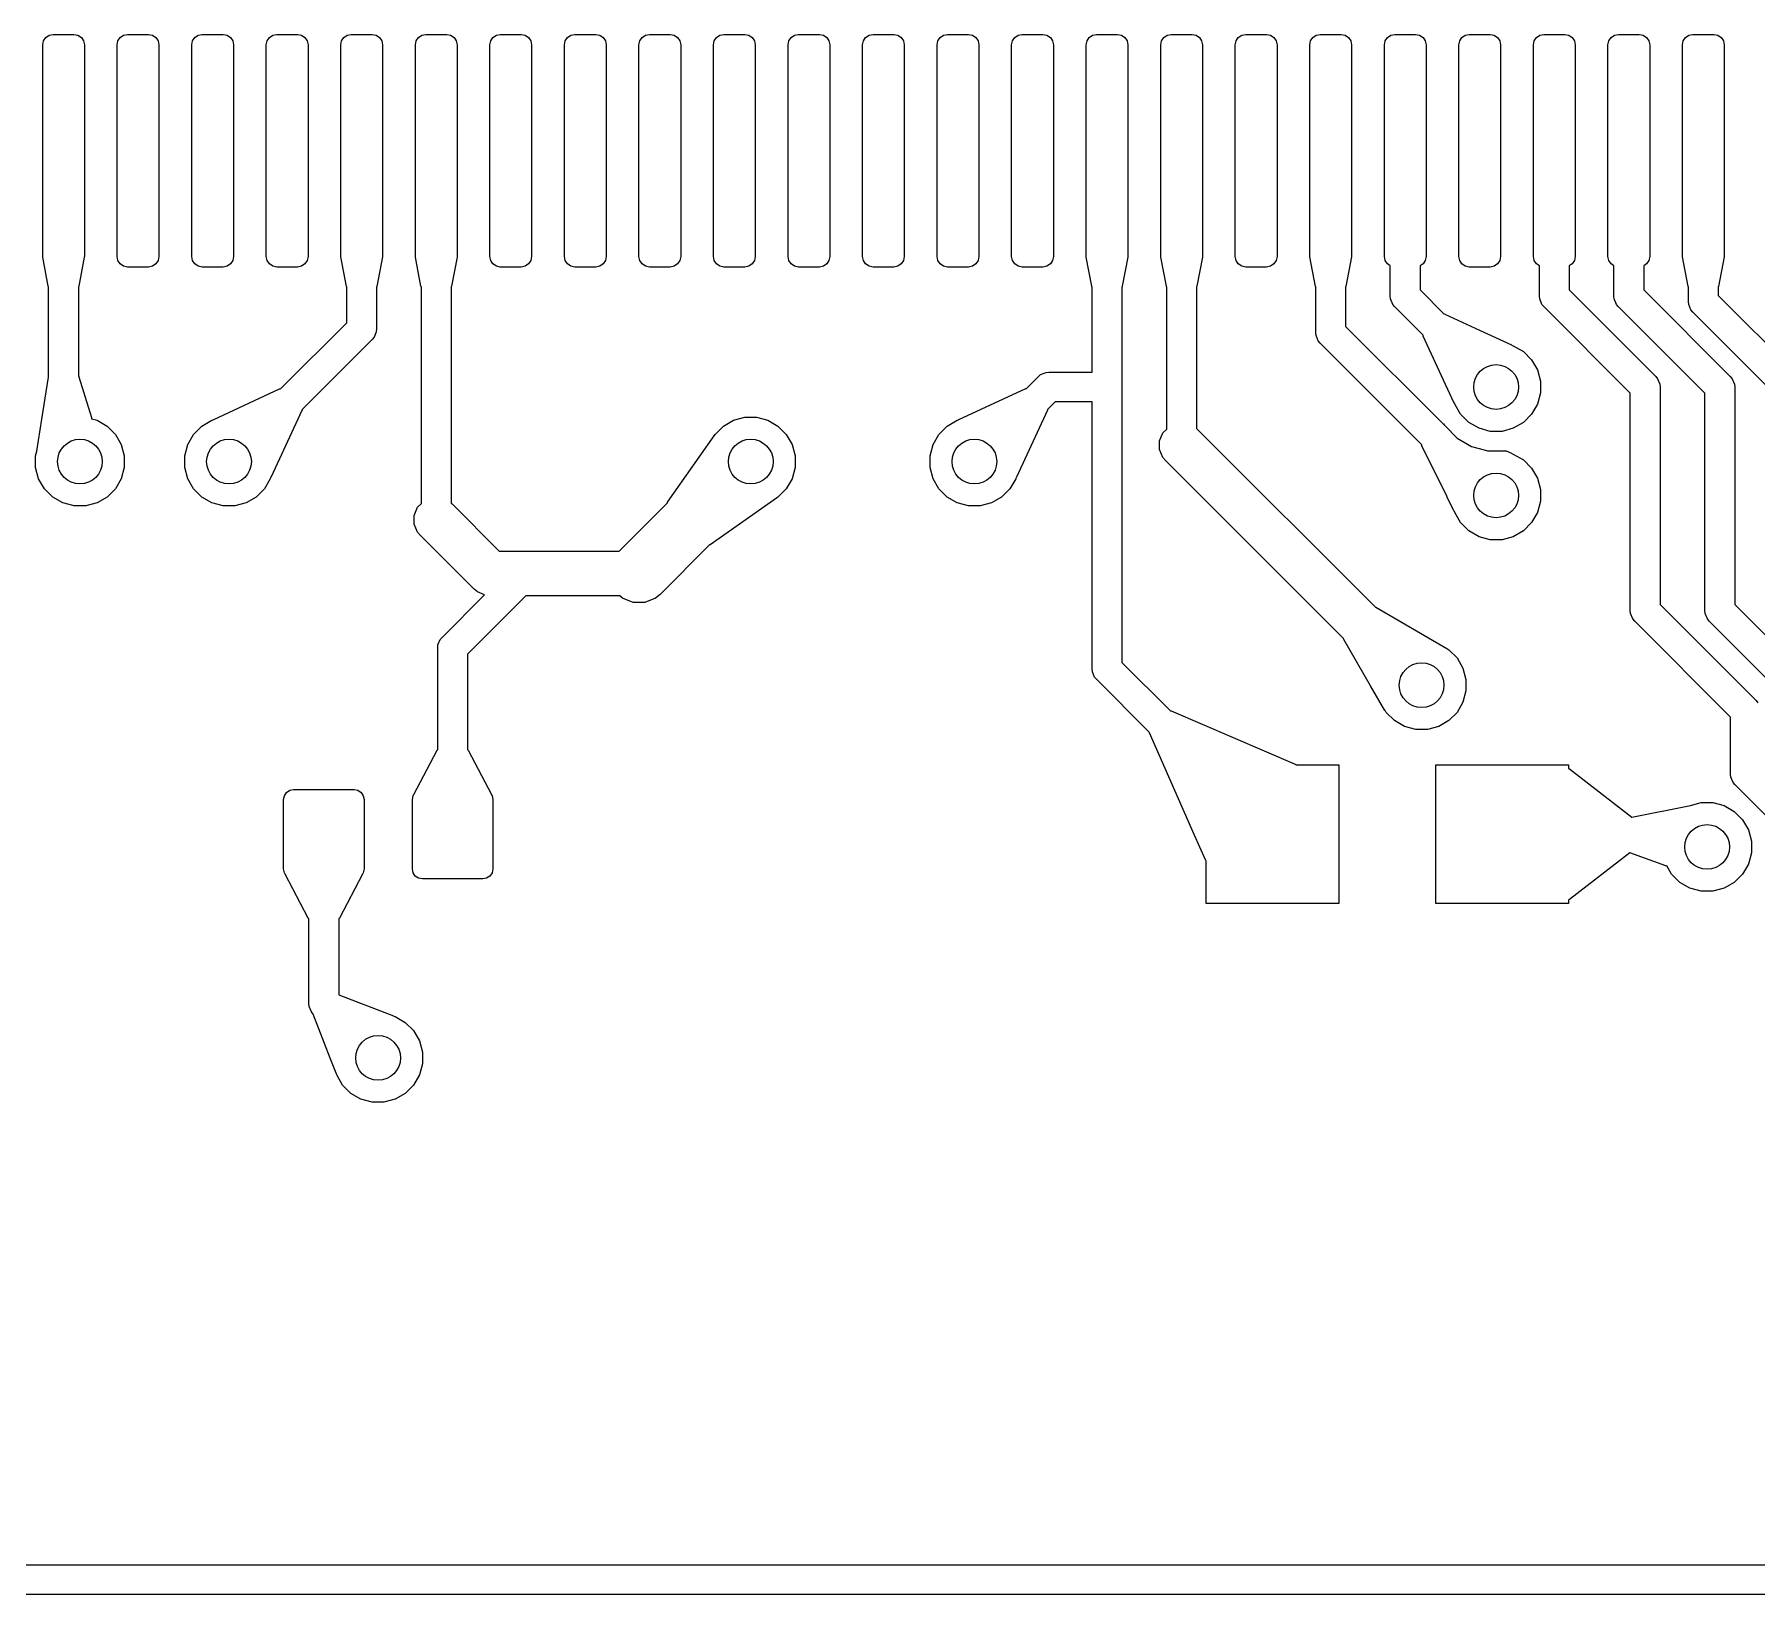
# Model space of a CAD drawing. Header units: inches. Extents: x 2.77 to 6.15, y -3.57 to -1.68.
# Drawn here: x 3.9644 to 4.4192, y -3.5669 to -3.1549 of the extents above; entities that cross this region are included whole.
import ezdxf

# ---------------------------------------------------------------- set-up
doc = ezdxf.new("R2010")
doc.units = ezdxf.units.IN
doc.header["$MEASUREMENT"] = 0
doc.layers.add('F.Cu', color=13, linetype='CONTINUOUS', true_color=0xc83434)

msp = doc.modelspace()

# ---------------------------------------------------------------- linework, layer by layer
at = {"layer": 'F.Cu', "linetype": 'CONTINUOUS'}
for p, q in [((3.96675, -3.15662), (3.96734, -3.15573)), ((3.96734, -3.15573), (3.96824, -3.15513)), ((3.96824, -3.15513), (3.96929, -3.15492)), ((3.96929, -3.15492), (3.9748, -3.15492)), ((3.9748, -3.15492), (3.97586, -3.15513)), ((3.97586, -3.15513), (3.97675, -3.15573)), ((3.97675, -3.15573), (3.97735, -3.15662)), ((3.98643, -3.15662), (3.98703, -3.15573)), ((3.98703, -3.15573), (3.98792, -3.15513)), ((3.98792, -3.15513), (3.98898, -3.15492)), ((3.98898, -3.15492), (3.99449, -3.15492)), ((3.99449, -3.15492), (3.99554, -3.15513)), ((3.99554, -3.15513), (3.99644, -3.15573)), ((3.99644, -3.15573), (3.99703, -3.15662)), ((4.00612, -3.15662), (4.00671, -3.15573)), ((4.00671, -3.15573), (4.00761, -3.15513)), ((4.00761, -3.15513), (4.00866, -3.15492)), ((4.00866, -3.15492), (4.01417, -3.15492)), ((4.01417, -3.15492), (4.01523, -3.15513)), ((4.01523, -3.15513), (4.01612, -3.15573)), ((4.01612, -3.15573), (4.01672, -3.15662)), ((4.0258, -3.15662), (4.0264, -3.15573)), ((4.0264, -3.15573), (4.02729, -3.15513)), ((4.02729, -3.15513), (4.02835, -3.15492)), ((4.02835, -3.15492), (4.03386, -3.15492)), ((4.03386, -3.15492), (4.03491, -3.15513)), ((4.03491, -3.15513), (4.03581, -3.15573)), ((4.03581, -3.15573), (4.0364, -3.15662)), ((4.04549, -3.15662), (4.04608, -3.15573)), ((4.04608, -3.15573), (4.04698, -3.15513)), ((4.04698, -3.15513), (4.04803, -3.15492)), ((4.04803, -3.15492), (4.05354, -3.15492)), ((4.05354, -3.15492), (4.0546, -3.15513)), ((4.0546, -3.15513), (4.05549, -3.15573)), ((4.05549, -3.15573), (4.05609, -3.15662)), ((4.06517, -3.15662), (4.06577, -3.15573)), ((4.06577, -3.15573), (4.06666, -3.15513)), ((4.06666, -3.15513), (4.06772, -3.15492)), ((4.06772, -3.15492), (4.07323, -3.15492)), ((4.07323, -3.15492), (4.07428, -3.15513)), ((4.07428, -3.15513), (4.07518, -3.15573)), ((4.07518, -3.15573), (4.07577, -3.15662)), ((4.08486, -3.15662), (4.08545, -3.15573)), ((4.08545, -3.15573), (4.08635, -3.15513)), ((4.08635, -3.15513), (4.0874, -3.15492)), ((4.0874, -3.15492), (4.09291, -3.15492)), ((4.09291, -3.15492), (4.09397, -3.15513)), ((4.09397, -3.15513), (4.09486, -3.15573)), ((4.09486, -3.15573), (4.09546, -3.15662)), ((4.10454, -3.15662), (4.10514, -3.15573)), ((4.10514, -3.15573), (4.10603, -3.15513)), ((4.10603, -3.15513), (4.10709, -3.15492)), ((4.10709, -3.15492), (4.1126, -3.15492)), ((4.1126, -3.15492), (4.11365, -3.15513)), ((4.11365, -3.15513), (4.11455, -3.15573)), ((4.11455, -3.15573), (4.11514, -3.15662)), ((4.12423, -3.15662), (4.12482, -3.15573)), ((4.12482, -3.15573), (4.12572, -3.15513)), ((4.12572, -3.15513), (4.12677, -3.15492)), ((4.12677, -3.15492), (4.13228, -3.15492)), ((4.13228, -3.15492), (4.13334, -3.15513)), ((4.13334, -3.15513), (4.13423, -3.15573)), ((4.13423, -3.15573), (4.13483, -3.15662)), ((4.14391, -3.15662), (4.14451, -3.15573)), ((4.14451, -3.15573), (4.1454, -3.15513)), ((4.1454, -3.15513), (4.14646, -3.15492)), ((4.14646, -3.15492), (4.15197, -3.15492)), ((4.15197, -3.15492), (4.15302, -3.15513)), ((4.15302, -3.15513), (4.15392, -3.15573)), ((4.15392, -3.15573), (4.15451, -3.15662)), ((4.1636, -3.15662), (4.16419, -3.15573)), ((4.16419, -3.15573), (4.16509, -3.15513)), ((4.16509, -3.15513), (4.16614, -3.15492)), ((4.16614, -3.15492), (4.17165, -3.15492)), ((4.17165, -3.15492), (4.17271, -3.15513)), ((4.17271, -3.15513), (4.1736, -3.15573)), ((4.1736, -3.15573), (4.1742, -3.15662)), ((4.18328, -3.15662), (4.18388, -3.15573)), ((4.18388, -3.15573), (4.18477, -3.15513)), ((4.18477, -3.15513), (4.18583, -3.15492)), ((4.18583, -3.15492), (4.19134, -3.15492)), ((4.19134, -3.15492), (4.19239, -3.15513)), ((4.19239, -3.15513), (4.19329, -3.15573)), ((4.19329, -3.15573), (4.19388, -3.15662)), ((4.20297, -3.15662), (4.20356, -3.15573)), ((4.20356, -3.15573), (4.20446, -3.15513)), ((4.20446, -3.15513), (4.20551, -3.15492)), ((4.20551, -3.15492), (4.21102, -3.15492)), ((4.21102, -3.15492), (4.21208, -3.15513)), ((4.21208, -3.15513), (4.21297, -3.15573)), ((4.21297, -3.15573), (4.21357, -3.15662)), ((4.22265, -3.15662), (4.22325, -3.15573)), ((4.22325, -3.15573), (4.22414, -3.15513)), ((4.22414, -3.15513), (4.2252, -3.15492)), ((4.2252, -3.15492), (4.23071, -3.15492)), ((4.23071, -3.15492), (4.23176, -3.15513)), ((4.23176, -3.15513), (4.23266, -3.15573)), ((4.23266, -3.15573), (4.23325, -3.15662)), ((4.24234, -3.15662), (4.24293, -3.15573)), ((4.24293, -3.15573), (4.24383, -3.15513)), ((4.24383, -3.15513), (4.24488, -3.15492)), ((4.24488, -3.15492), (4.25039, -3.15492)), ((4.25039, -3.15492), (4.25145, -3.15513)), ((4.25145, -3.15513), (4.25234, -3.15573)), ((4.25234, -3.15573), (4.25294, -3.15662)), ((4.26202, -3.15662), (4.26262, -3.15573)), ((4.26262, -3.15573), (4.26351, -3.15513)), ((4.26351, -3.15513), (4.26457, -3.15492)), ((4.26457, -3.15492), (4.27008, -3.15492)), ((4.27008, -3.15492), (4.27113, -3.15513)), ((4.27113, -3.15513), (4.27203, -3.15573)), ((4.27203, -3.15573), (4.27262, -3.15662)), ((4.28171, -3.15662), (4.2823, -3.15573)), ((4.2823, -3.15573), (4.2832, -3.15513)), ((4.2832, -3.15513), (4.28425, -3.15492)), ((4.28425, -3.15492), (4.28976, -3.15492)), ((4.28976, -3.15492), (4.29082, -3.15513)), ((4.29082, -3.15513), (4.29171, -3.15573)), ((4.29171, -3.15573), (4.29231, -3.15662)), ((4.30139, -3.15662), (4.30199, -3.15573)), ((4.30199, -3.15573), (4.30288, -3.15513)), ((4.30288, -3.15513), (4.30394, -3.15492)), ((4.30394, -3.15492), (4.30945, -3.15492)), ((4.30945, -3.15492), (4.3105, -3.15513)), ((4.3105, -3.15513), (4.3114, -3.15573)), ((4.3114, -3.15573), (4.31199, -3.15662)), ((4.32108, -3.15662), (4.32167, -3.15573)), ((4.32167, -3.15573), (4.32257, -3.15513)), ((4.32257, -3.15513), (4.32362, -3.15492)), ((4.32362, -3.15492), (4.32913, -3.15492)), ((4.32913, -3.15492), (4.33019, -3.15513)), ((4.33019, -3.15513), (4.33108, -3.15573)), ((4.33108, -3.15573), (4.33168, -3.15662)), ((4.34076, -3.15662), (4.34136, -3.15573)), ((4.34136, -3.15573), (4.34225, -3.15513)), ((4.34225, -3.15513), (4.34331, -3.15492)), ((4.34331, -3.15492), (4.34882, -3.15492)), ((4.34882, -3.15492), (4.34987, -3.15513)), ((4.34987, -3.15513), (4.35077, -3.15573)), ((4.35077, -3.15573), (4.35137, -3.15662)), ((4.36045, -3.15662), (4.36104, -3.15573)), ((4.36104, -3.15573), (4.36194, -3.15513)), ((4.36194, -3.15513), (4.36299, -3.15492)), ((4.36299, -3.15492), (4.3685, -3.15492)), ((4.3685, -3.15492), (4.36956, -3.15513)), ((4.36956, -3.15513), (4.37045, -3.15573)), ((4.37045, -3.15573), (4.37105, -3.15662)), ((4.38013, -3.15662), (4.38073, -3.15573)), ((4.38073, -3.15573), (4.38162, -3.15513)), ((4.38162, -3.15513), (4.38268, -3.15492)), ((4.38268, -3.15492), (4.38819, -3.15492)), ((4.38819, -3.15492), (4.38924, -3.15513)), ((4.38924, -3.15513), (4.39014, -3.15573)), ((4.39014, -3.15573), (4.39074, -3.15662)), ((4.39982, -3.15662), (4.40041, -3.15573)), ((4.40041, -3.15573), (4.40131, -3.15513)), ((4.40131, -3.15513), (4.40236, -3.15492)), ((4.40236, -3.15492), (4.40787, -3.15492)), ((4.40787, -3.15492), (4.40893, -3.15513)), ((4.40893, -3.15513), (4.40982, -3.15573)), ((4.40982, -3.15573), (4.41042, -3.15662)), ((3.96654, -3.15768), (3.96675, -3.15662)), ((3.96654, -3.21358), (3.96654, -3.15768)), ((3.97735, -3.15662), (3.97756, -3.15768)), ((3.97756, -3.15768), (3.97756, -3.21358)), ((3.98622, -3.15768), (3.98643, -3.15662)), ((3.98622, -3.21358), (3.98622, -3.15768)), ((3.99703, -3.15662), (3.99724, -3.15768)), ((3.99724, -3.15768), (3.99724, -3.21358)), ((4.00591, -3.15768), (4.00612, -3.15662)), ((4.00591, -3.21358), (4.00591, -3.15768)), ((4.01672, -3.15662), (4.01693, -3.15768)), ((4.01693, -3.15768), (4.01693, -3.21358)), ((4.02559, -3.15768), (4.0258, -3.15662)), ((4.02559, -3.21358), (4.02559, -3.15768)), ((4.0364, -3.15662), (4.03661, -3.15768)), ((4.03661, -3.15768), (4.03661, -3.21358)), ((4.04528, -3.15768), (4.04549, -3.15662)), ((4.04528, -3.21358), (4.04528, -3.15768)), ((4.05609, -3.15662), (4.0563, -3.15768)), ((4.0563, -3.15768), (4.0563, -3.21358)), ((4.06496, -3.15768), (4.06517, -3.15662)), ((4.06496, -3.21358), (4.06496, -3.15768)), ((4.07577, -3.15662), (4.07598, -3.15768)), ((4.07598, -3.15768), (4.07598, -3.21358)), ((4.08465, -3.15768), (4.08486, -3.15662)), ((4.08465, -3.21358), (4.08465, -3.15768)), ((4.09546, -3.15662), (4.09567, -3.15768)), ((4.09567, -3.15768), (4.09567, -3.21358)), ((4.10433, -3.15768), (4.10454, -3.15662)), ((4.10433, -3.21358), (4.10433, -3.15768)), ((4.11514, -3.15662), (4.11535, -3.15768)), ((4.11535, -3.15768), (4.11535, -3.21358)), ((4.12402, -3.15768), (4.12423, -3.15662)), ((4.12402, -3.21358), (4.12402, -3.15768)), ((4.13483, -3.15662), (4.13504, -3.15768)), ((4.13504, -3.15768), (4.13504, -3.21358)), ((4.1437, -3.15768), (4.14391, -3.15662)), ((4.1437, -3.21358), (4.1437, -3.15768)), ((4.15451, -3.15662), (4.15472, -3.15768)), ((4.15472, -3.15768), (4.15472, -3.21358)), ((4.16339, -3.15768), (4.1636, -3.15662)), ((4.16339, -3.21358), (4.16339, -3.15768)), ((4.1742, -3.15662), (4.17441, -3.15768)), ((4.17441, -3.15768), (4.17441, -3.21358)), ((4.18307, -3.15768), (4.18328, -3.15662)), ((4.18307, -3.21358), (4.18307, -3.15768)), ((4.19388, -3.15662), (4.19409, -3.15768)), ((4.19409, -3.15768), (4.19409, -3.21358)), ((4.20276, -3.15768), (4.20297, -3.15662)), ((4.20276, -3.21358), (4.20276, -3.15768)), ((4.21357, -3.15662), (4.21378, -3.15768)), ((4.21378, -3.15768), (4.21378, -3.21358)), ((4.22244, -3.15768), (4.22265, -3.15662)), ((4.22244, -3.21358), (4.22244, -3.15768)), ((4.23325, -3.15662), (4.23346, -3.15768)), ((4.23346, -3.15768), (4.23346, -3.21358)), ((4.24213, -3.15768), (4.24234, -3.15662)), ((4.24213, -3.21358), (4.24213, -3.15768)), ((4.25294, -3.15662), (4.25315, -3.15768)), ((4.25315, -3.15768), (4.25315, -3.21358)), ((4.26181, -3.15768), (4.26202, -3.15662)), ((4.26181, -3.21358), (4.26181, -3.15768)), ((4.27262, -3.15662), (4.27283, -3.15768)), ((4.27283, -3.15768), (4.27283, -3.21358)), ((4.2815, -3.15768), (4.28171, -3.15662)), ((4.2815, -3.21358), (4.2815, -3.15768)), ((4.29231, -3.15662), (4.29252, -3.15768)), ((4.29252, -3.15768), (4.29252, -3.21358)), ((4.30118, -3.15768), (4.30139, -3.15662)), ((4.30118, -3.21358), (4.30118, -3.15768)), ((4.31199, -3.15662), (4.3122, -3.15768)), ((4.3122, -3.15768), (4.3122, -3.21358)), ((4.32087, -3.15768), (4.32108, -3.15662)), ((4.32087, -3.21358), (4.32087, -3.15768)), ((4.33168, -3.15662), (4.33189, -3.15768)), ((4.33189, -3.15768), (4.33189, -3.21358)), ((4.34055, -3.15768), (4.34076, -3.15662)), ((4.34055, -3.21358), (4.34055, -3.15768)), ((4.35137, -3.15662), (4.35157, -3.15768)), ((4.35157, -3.15768), (4.35157, -3.21358)), ((4.36024, -3.15768), (4.36045, -3.15662)), ((4.36024, -3.21358), (4.36024, -3.15768)), ((4.37105, -3.15662), (4.37126, -3.15768)), ((4.37126, -3.15768), (4.37126, -3.21358)), ((4.37992, -3.15768), (4.38013, -3.15662)), ((4.37992, -3.21358), (4.37992, -3.15768)), ((4.39074, -3.15662), (4.39094, -3.15768)), ((4.39094, -3.15768), (4.39094, -3.21358)), ((4.39961, -3.15768), (4.39982, -3.15662)), ((4.39961, -3.21358), (4.39961, -3.15768)), ((4.41042, -3.15662), (4.41063, -3.15768)), ((4.41063, -3.15768), (4.41063, -3.21358)), ((3.96656, -3.2137), (3.96654, -3.21358)), ((3.96656, -3.21371), (3.96656, -3.2137)), ((3.96803, -3.22141), (3.96656, -3.21371)), ((3.97753, -3.21371), (3.97607, -3.22139)), ((3.97756, -3.21358), (3.97753, -3.2137)), ((3.97753, -3.2137), (3.97753, -3.21371)), ((3.98643, -3.21464), (3.98622, -3.21358)), ((3.98703, -3.21553), (3.98643, -3.21464)), ((3.99703, -3.21464), (3.99644, -3.21553)), ((3.99724, -3.21358), (3.99703, -3.21464)), ((4.00612, -3.21464), (4.00591, -3.21358)), ((4.00671, -3.21553), (4.00612, -3.21464)), ((4.01672, -3.21464), (4.01612, -3.21553)), ((4.01693, -3.21358), (4.01672, -3.21464)), ((4.0258, -3.21464), (4.02559, -3.21358)), ((4.0264, -3.21553), (4.0258, -3.21464)), ((4.0364, -3.21464), (4.03581, -3.21553)), ((4.03661, -3.21358), (4.0364, -3.21464)), ((4.04529, -3.21367), (4.04528, -3.21358)), ((4.04678, -3.22148), (4.04529, -3.21367)), ((4.04529, -3.21367), (4.04529, -3.21367)), ((4.05628, -3.21367), (4.0548, -3.22148)), ((4.0563, -3.21358), (4.05628, -3.21367)), ((4.05628, -3.21367), (4.05628, -3.21367)), ((4.06498, -3.2137), (4.06496, -3.21358)), ((4.06499, -3.21371), (4.06498, -3.2137)), ((4.06645, -3.22141), (4.06499, -3.21371)), ((4.07596, -3.21371), (4.0745, -3.22139)), ((4.07598, -3.21358), (4.07596, -3.2137)), ((4.07596, -3.2137), (4.07596, -3.21371)), ((4.08486, -3.21464), (4.08465, -3.21358)), ((4.08545, -3.21553), (4.08486, -3.21464)), ((4.09546, -3.21464), (4.09486, -3.21553)), ((4.09567, -3.21358), (4.09546, -3.21464)), ((4.10454, -3.21464), (4.10433, -3.21358)), ((4.10514, -3.21553), (4.10454, -3.21464)), ((4.11514, -3.21464), (4.11455, -3.21553)), ((4.11535, -3.21358), (4.11514, -3.21464)), ((4.12423, -3.21464), (4.12402, -3.21358)), ((4.12482, -3.21553), (4.12423, -3.21464)), ((4.13483, -3.21464), (4.13423, -3.21553)), ((4.13504, -3.21358), (4.13483, -3.21464)), ((4.14391, -3.21464), (4.1437, -3.21358)), ((4.14451, -3.21553), (4.14391, -3.21464)), ((4.15451, -3.21464), (4.15392, -3.21553)), ((4.15472, -3.21358), (4.15451, -3.21464)), ((4.1636, -3.21464), (4.16339, -3.21358)), ((4.16419, -3.21553), (4.1636, -3.21464)), ((4.1742, -3.21464), (4.1736, -3.21553)), ((4.17441, -3.21358), (4.1742, -3.21464)), ((4.18328, -3.21464), (4.18307, -3.21358)), ((4.18388, -3.21553), (4.18328, -3.21464)), ((4.19388, -3.21464), (4.19329, -3.21553)), ((4.19409, -3.21358), (4.19388, -3.21464)), ((4.20297, -3.21464), (4.20276, -3.21358)), ((4.20356, -3.21553), (4.20297, -3.21464)), ((4.21357, -3.21464), (4.21297, -3.21553)), ((4.21378, -3.21358), (4.21357, -3.21464)), ((4.22265, -3.21464), (4.22244, -3.21358)), ((4.22325, -3.21553), (4.22265, -3.21464)), ((4.23325, -3.21464), (4.23266, -3.21553)), ((4.23346, -3.21358), (4.23325, -3.21464)), ((4.24215, -3.2137), (4.24213, -3.21358)), ((4.24215, -3.21371), (4.24215, -3.2137)), ((4.24362, -3.22141), (4.24215, -3.21371)), ((4.25312, -3.21371), (4.25166, -3.22139)), ((4.25313, -3.2137), (4.25312, -3.21371)), ((4.25315, -3.21358), (4.25313, -3.2137)), ((4.26183, -3.2137), (4.26181, -3.21358)), ((4.26184, -3.21371), (4.26183, -3.2137)), ((4.2633, -3.22141), (4.26184, -3.21371)), ((4.27281, -3.21371), (4.27135, -3.22139)), ((4.27283, -3.21358), (4.27281, -3.2137)), ((4.27281, -3.2137), (4.27281, -3.21371)), ((4.28171, -3.21464), (4.2815, -3.21358)), ((4.2823, -3.21553), (4.28171, -3.21464)), ((4.29231, -3.21464), (4.29171, -3.21553)), ((4.29252, -3.21358), (4.29231, -3.21464)), ((4.3012, -3.21367), (4.30118, -3.21358)), ((4.30268, -3.22148), (4.3012, -3.21367)), ((4.3012, -3.21367), (4.3012, -3.21367)), ((4.31219, -3.21367), (4.3107, -3.22148)), ((4.3122, -3.21358), (4.31219, -3.21367)), ((4.31219, -3.21367), (4.31219, -3.21367)), ((4.32108, -3.21464), (4.32087, -3.21358)), ((4.32167, -3.21553), (4.32108, -3.21464)), ((4.33168, -3.21464), (4.33108, -3.21553)), ((4.33189, -3.21358), (4.33168, -3.21464)), ((4.34076, -3.21464), (4.34055, -3.21358)), ((4.34136, -3.21553), (4.34076, -3.21464)), ((4.35137, -3.21464), (4.35077, -3.21553)), ((4.35157, -3.21358), (4.35137, -3.21464)), ((4.36045, -3.21464), (4.36024, -3.21358)), ((4.36104, -3.21553), (4.36045, -3.21464)), ((4.37105, -3.21464), (4.37045, -3.21553)), ((4.37126, -3.21358), (4.37105, -3.21464)), ((4.38013, -3.21464), (4.37992, -3.21358)), ((4.38073, -3.21553), (4.38013, -3.21464)), ((4.39074, -3.21464), (4.39014, -3.21553)), ((4.39094, -3.21358), (4.39074, -3.21464)), ((4.39962, -3.21367), (4.39961, -3.21358)), ((4.40111, -3.22148), (4.39962, -3.21367)), ((4.39962, -3.21367), (4.39962, -3.21367)), ((4.41061, -3.21367), (4.40913, -3.22148)), ((4.41063, -3.21358), (4.41061, -3.21367)), ((4.41061, -3.21367), (4.41061, -3.21367)), ((3.98792, -3.21613), (3.98703, -3.21553)), ((3.98898, -3.21634), (3.98792, -3.21613)), ((3.99449, -3.21634), (3.98898, -3.21634)), ((3.99554, -3.21613), (3.99449, -3.21634)), ((3.99644, -3.21553), (3.99554, -3.21613)), ((4.00761, -3.21613), (4.00671, -3.21553)), ((4.00866, -3.21634), (4.00761, -3.21613)), ((4.01417, -3.21634), (4.00866, -3.21634)), ((4.01523, -3.21613), (4.01417, -3.21634)), ((4.01612, -3.21553), (4.01523, -3.21613)), ((4.02729, -3.21613), (4.0264, -3.21553)), ((4.02835, -3.21634), (4.02729, -3.21613)), ((4.03386, -3.21634), (4.02835, -3.21634)), ((4.03491, -3.21613), (4.03386, -3.21634)), ((4.03581, -3.21553), (4.03491, -3.21613)), ((4.08635, -3.21613), (4.08545, -3.21553)), ((4.0874, -3.21634), (4.08635, -3.21613)), ((4.09291, -3.21634), (4.0874, -3.21634)), ((4.09397, -3.21613), (4.09291, -3.21634)), ((4.09486, -3.21553), (4.09397, -3.21613)), ((4.10603, -3.21613), (4.10514, -3.21553)), ((4.10709, -3.21634), (4.10603, -3.21613)), ((4.1126, -3.21634), (4.10709, -3.21634)), ((4.11365, -3.21613), (4.1126, -3.21634)), ((4.11455, -3.21553), (4.11365, -3.21613)), ((4.12572, -3.21613), (4.12482, -3.21553)), ((4.12677, -3.21634), (4.12572, -3.21613)), ((4.13228, -3.21634), (4.12677, -3.21634)), ((4.13334, -3.21613), (4.13228, -3.21634)), ((4.13423, -3.21553), (4.13334, -3.21613)), ((4.1454, -3.21613), (4.14451, -3.21553)), ((4.14646, -3.21634), (4.1454, -3.21613)), ((4.15197, -3.21634), (4.14646, -3.21634)), ((4.15302, -3.21613), (4.15197, -3.21634)), ((4.15392, -3.21553), (4.15302, -3.21613)), ((4.16509, -3.21613), (4.16419, -3.21553)), ((4.16614, -3.21634), (4.16509, -3.21613)), ((4.17165, -3.21634), (4.16614, -3.21634)), ((4.17271, -3.21613), (4.17165, -3.21634)), ((4.1736, -3.21553), (4.17271, -3.21613)), ((4.18477, -3.21613), (4.18388, -3.21553)), ((4.18583, -3.21634), (4.18477, -3.21613)), ((4.19134, -3.21634), (4.18583, -3.21634)), ((4.19239, -3.21613), (4.19134, -3.21634)), ((4.19329, -3.21553), (4.19239, -3.21613)), ((4.20446, -3.21613), (4.20356, -3.21553)), ((4.20551, -3.21634), (4.20446, -3.21613)), ((4.21102, -3.21634), (4.20551, -3.21634)), ((4.21208, -3.21613), (4.21102, -3.21634)), ((4.21297, -3.21553), (4.21208, -3.21613)), ((4.22414, -3.21613), (4.22325, -3.21553)), ((4.2252, -3.21634), (4.22414, -3.21613)), ((4.23071, -3.21634), (4.2252, -3.21634)), ((4.23176, -3.21613), (4.23071, -3.21634)), ((4.23266, -3.21553), (4.23176, -3.21613)), ((4.2832, -3.21613), (4.2823, -3.21553)), ((4.28425, -3.21634), (4.2832, -3.21613)), ((4.28976, -3.21634), (4.28425, -3.21634)), ((4.29082, -3.21613), (4.28976, -3.21634)), ((4.29171, -3.21553), (4.29082, -3.21613)), ((4.32244, -3.21604), (4.32167, -3.21553)), ((4.32244, -3.22402), (4.32244, -3.21604)), ((4.33108, -3.21553), (4.33031, -3.21604)), ((4.33031, -3.21604), (4.33031, -3.22238)), ((4.34225, -3.21613), (4.34136, -3.21553)), ((4.34331, -3.21634), (4.34225, -3.21613)), ((4.34882, -3.21634), (4.34331, -3.21634)), ((4.34987, -3.21613), (4.34882, -3.21634)), ((4.35077, -3.21553), (4.34987, -3.21613)), ((4.36181, -3.21604), (4.36104, -3.21553)), ((4.36181, -3.22402), (4.36181, -3.21604)), ((4.37045, -3.21553), (4.36969, -3.21604)), ((4.36969, -3.21604), (4.36969, -3.22238)), ((4.3815, -3.21604), (4.38073, -3.21553)), ((4.3815, -3.22402), (4.3815, -3.21604)), ((4.39014, -3.21553), (4.38937, -3.21604)), ((4.38937, -3.21604), (4.38937, -3.22238)), ((3.96807, -3.22154), (3.96803, -3.22141)), ((3.96808, -3.22155), (3.96807, -3.22154)), ((3.96809, -3.22157), (3.96808, -3.22155)), ((3.96811, -3.22159), (3.96809, -3.22157)), ((3.96811, -3.24523), (3.96811, -3.22159)), ((3.97601, -3.22155), (3.97598, -3.22158)), ((3.97598, -3.22158), (3.97598, -3.24515)), ((3.97607, -3.22139), (3.97601, -3.22155)), ((4.04685, -3.22161), (4.04678, -3.22148)), ((4.04685, -3.23105), (4.04685, -3.22161)), ((4.0548, -3.22148), (4.05472, -3.22158)), ((4.05472, -3.22158), (4.05472, -3.23268)), ((4.0665, -3.22154), (4.06645, -3.22141)), ((4.0665, -3.22155), (4.0665, -3.22154)), ((4.06651, -3.22157), (4.0665, -3.22155)), ((4.06654, -3.22159), (4.06651, -3.22157)), ((4.06654, -3.27882), (4.06654, -3.22159)), ((4.07443, -3.22155), (4.07441, -3.22158)), ((4.07441, -3.22158), (4.07441, -3.2787)), ((4.0745, -3.22139), (4.07443, -3.22155)), ((4.24366, -3.22154), (4.24362, -3.22141)), ((4.24367, -3.22155), (4.24366, -3.22154)), ((4.24368, -3.22157), (4.24367, -3.22155)), ((4.2437, -3.22159), (4.24368, -3.22157)), ((4.2437, -3.24409), (4.2437, -3.22159)), ((4.2516, -3.22155), (4.25157, -3.22158)), ((4.25157, -3.22158), (4.25157, -3.24803)), ((4.25166, -3.22139), (4.2516, -3.22155)), ((4.26335, -3.22154), (4.2633, -3.22141)), ((4.26335, -3.22155), (4.26335, -3.22154)), ((4.26336, -3.22157), (4.26335, -3.22155)), ((4.26339, -3.22159), (4.26336, -3.22157)), ((4.26339, -3.25913), (4.26339, -3.22159)), ((4.27128, -3.22155), (4.27126, -3.22158)), ((4.27126, -3.22158), (4.27126, -3.25901)), ((4.27135, -3.22139), (4.27128, -3.22155)), ((4.30276, -3.22161), (4.30268, -3.22148)), ((4.30276, -3.23367), (4.30276, -3.22161)), ((4.3107, -3.22148), (4.31063, -3.22158)), ((4.31063, -3.22158), (4.31063, -3.23204)), ((4.32252, -3.22478), (4.32244, -3.22402)), ((4.33031, -3.22238), (4.33668, -3.22875)), ((4.36189, -3.22478), (4.36181, -3.22402)), ((4.36969, -3.22238), (4.39255, -3.24525)), ((4.38157, -3.22478), (4.3815, -3.22402)), ((4.38937, -3.22238), (4.41223, -3.24525)), ((4.40118, -3.22161), (4.40111, -3.22148)), ((4.40118, -3.22549), (4.40118, -3.22161)), ((4.40913, -3.22148), (4.40906, -3.22158)), ((4.40906, -3.22158), (4.40906, -3.22386)), ((4.40906, -3.22386), (4.43192, -3.24673)), ((4.3231, -3.2262), (4.32252, -3.22478)), ((4.32359, -3.2268), (4.3231, -3.2262)), ((4.33111, -3.23431), (4.32359, -3.2268)), ((4.33668, -3.22875), (4.33679, -3.22874)), ((4.33679, -3.22874), (4.33679, -3.22874)), ((4.33679, -3.22874), (4.33688, -3.22877)), ((4.33688, -3.22877), (4.34599, -3.23299)), ((4.36247, -3.2262), (4.36189, -3.22478)), ((4.36296, -3.2268), (4.36247, -3.2262)), ((4.38583, -3.24966), (4.36296, -3.2268)), ((4.38216, -3.2262), (4.38157, -3.22478)), ((4.38265, -3.2268), (4.38216, -3.2262)), ((4.40551, -3.24966), (4.38265, -3.2268)), ((4.40126, -3.22626), (4.40118, -3.22549)), ((4.40184, -3.22768), (4.40126, -3.22626)), ((4.40233, -3.22828), (4.40184, -3.22768)), ((4.4252, -3.25114), (4.40233, -3.22828)), ((4.02947, -3.24843), (4.04685, -3.23105)), ((4.05465, -3.23345), (4.05424, -3.23444)), ((4.05472, -3.23268), (4.05465, -3.23345)), ((4.31063, -3.23204), (4.33636, -3.25777)), ((4.34599, -3.23299), (4.35443, -3.2369)), ((4.05357, -3.23546), (4.03503, -3.254)), ((4.05406, -3.23486), (4.05357, -3.23546)), ((4.05424, -3.23444), (4.05406, -3.23486)), ((4.30283, -3.23444), (4.30276, -3.23367)), ((4.30342, -3.23586), (4.30283, -3.23444)), ((4.30391, -3.23646), (4.30342, -3.23586)), ((4.33075, -3.2633), (4.30391, -3.23646)), ((4.33111, -3.23438), (4.33111, -3.23431)), ((4.33115, -3.23456), (4.33111, -3.23438)), ((4.33926, -3.25208), (4.33115, -3.23456)), ((4.35443, -3.2369), (4.35458, -3.237)), ((4.35458, -3.237), (4.35461, -3.23704)), ((4.35461, -3.23704), (4.35491, -3.23712)), ((4.35491, -3.23712), (4.35758, -3.23866)), ((4.35758, -3.23866), (4.35976, -3.24084)), ((4.35976, -3.24084), (4.36131, -3.24351)), ((3.96631, -3.25649), (3.96804, -3.24542)), ((3.96804, -3.24542), (3.9681, -3.24525)), ((3.9681, -3.24525), (3.96811, -3.24523)), ((3.97598, -3.24515), (3.97605, -3.24521)), ((3.97605, -3.24521), (3.97606, -3.24522)), ((3.97606, -3.24522), (3.9761, -3.24532)), ((3.9761, -3.24532), (3.97944, -3.25605)), ((4.22632, -3.24843), (4.2295, -3.24525)), ((4.2295, -3.24525), (4.2301, -3.24476)), ((4.2301, -3.24476), (4.23152, -3.24417)), ((4.23152, -3.24417), (4.23228, -3.24409)), ((4.23228, -3.24409), (4.2437, -3.24409)), ((4.36131, -3.24351), (4.3621, -3.24649)), ((4.3621, -3.24649), (4.3621, -3.24957)), ((4.39255, -3.24525), (4.39304, -3.24584)), ((4.39304, -3.24584), (4.39304, -3.24584)), ((4.39304, -3.24584), (4.39363, -3.24726)), ((4.39363, -3.24726), (4.3937, -3.24803)), ((4.41223, -3.24525), (4.41272, -3.24584)), ((4.41272, -3.24584), (4.41272, -3.24584)), ((4.41272, -3.24584), (4.41331, -3.24726)), ((4.41331, -3.24726), (4.41339, -3.24803)), ((4.0117, -3.25658), (4.0291, -3.24853)), ((4.0291, -3.24853), (4.02922, -3.24847)), ((4.02922, -3.24847), (4.0294, -3.24843)), ((4.0294, -3.24843), (4.02947, -3.24843)), ((4.20848, -3.25662), (4.22615, -3.24844)), ((4.22615, -3.24844), (4.22632, -3.24843)), ((4.25157, -3.24803), (4.25157, -3.32081)), ((4.3621, -3.24957), (4.36131, -3.25255)), ((4.38583, -3.30709), (4.38583, -3.24966)), ((4.3937, -3.24803), (4.3937, -3.30546)), ((4.40551, -3.30709), (4.40551, -3.24966)), ((4.41339, -3.24803), (4.41339, -3.30546)), ((3.97944, -3.25638), (3.97943, -3.25641)), ((3.97944, -3.25605), (3.97946, -3.25623)), ((3.97946, -3.25623), (3.97944, -3.25638)), ((4.03501, -3.25421), (4.02688, -3.27176)), ((4.03502, -3.25419), (4.03501, -3.25419)), ((4.03501, -3.25419), (4.03501, -3.25421)), ((4.03504, -3.25412), (4.03502, -3.25418)), ((4.03502, -3.25418), (4.03502, -3.25419)), ((4.03503, -3.254), (4.03504, -3.25411)), ((4.03504, -3.25411), (4.03504, -3.25412)), ((4.14902, -3.2568), (4.152, -3.25601)), ((4.152, -3.25601), (4.15508, -3.25601)), ((4.15508, -3.25601), (4.15806, -3.2568)), ((4.23188, -3.25416), (4.22369, -3.27184)), ((4.23192, -3.25397), (4.23188, -3.25416)), ((4.23391, -3.25197), (4.23192, -3.25396)), ((4.23192, -3.25396), (4.23192, -3.25397)), ((4.2437, -3.25197), (4.23391, -3.25197)), ((4.2437, -3.32244), (4.2437, -3.25197)), ((4.33936, -3.25221), (4.33926, -3.25208)), ((4.3394, -3.25226), (4.33936, -3.25221)), ((4.33948, -3.25255), (4.3394, -3.25226)), ((4.34102, -3.25522), (4.33948, -3.25255)), ((4.3432, -3.2574), (4.34102, -3.25522)), ((4.35976, -3.25522), (4.35758, -3.2574)), ((4.36131, -3.25255), (4.35976, -3.25522)), ((3.965, -3.26494), (3.96631, -3.25649)), ((3.97943, -3.25641), (3.9809, -3.2568)), ((3.9809, -3.2568), (3.98357, -3.25835)), ((3.98357, -3.25835), (3.98575, -3.26053)), ((3.98575, -3.26053), (3.98729, -3.2632)), ((4.00484, -3.2632), (4.00638, -3.26053)), ((4.00638, -3.26053), (4.00856, -3.25835)), ((4.00856, -3.25835), (4.01123, -3.2568)), ((4.01123, -3.2568), (4.01152, -3.25673)), ((4.01152, -3.25673), (4.01157, -3.25668)), ((4.01157, -3.25668), (4.0117, -3.25658)), ((4.13157, -3.27846), (4.1439, -3.26091)), ((4.1439, -3.26091), (4.14398, -3.26087)), ((4.14398, -3.26087), (4.14417, -3.26053)), ((4.14417, -3.26053), (4.14635, -3.25835)), ((4.14635, -3.25835), (4.14902, -3.2568)), ((4.15806, -3.2568), (4.16073, -3.25835)), ((4.16073, -3.25835), (4.16291, -3.26053)), ((4.16291, -3.26053), (4.16446, -3.2632)), ((4.20169, -3.2632), (4.20323, -3.26053)), ((4.20323, -3.26053), (4.20541, -3.25835)), ((4.20541, -3.25835), (4.20808, -3.2568)), ((4.20808, -3.2568), (4.20837, -3.25673)), ((4.20837, -3.25673), (4.20848, -3.25662)), ((4.26153, -3.26223), (4.26241, -3.2601)), ((4.26241, -3.2601), (4.26339, -3.25913)), ((4.27126, -3.25901), (4.2715, -3.25921)), ((4.2715, -3.25921), (4.31841, -3.30612)), ((4.33636, -3.25777), (4.33645, -3.25777)), ((4.33645, -3.25777), (4.33648, -3.25778)), ((4.33648, -3.25778), (4.3367, -3.25798)), ((4.3367, -3.25798), (4.33689, -3.2583)), ((4.33689, -3.2583), (4.34013, -3.26154)), ((4.34587, -3.25894), (4.3432, -3.2574)), ((4.34885, -3.25974), (4.34587, -3.25894)), ((4.35194, -3.25974), (4.34885, -3.25974)), ((4.35491, -3.25894), (4.35194, -3.25974)), ((4.35758, -3.2574), (4.35491, -3.25894)), ((3.96467, -3.26617), (3.965, -3.26494)), ((3.98729, -3.2632), (3.98809, -3.26617)), ((4.00404, -3.26617), (4.00484, -3.2632)), ((4.16446, -3.2632), (4.16525, -3.26617)), ((4.20089, -3.26617), (4.20169, -3.2632)), ((4.26153, -3.26454), (4.26153, -3.26223)), ((4.26241, -3.26667), (4.26153, -3.26454)), ((4.33076, -3.26337), (4.33075, -3.2633)), ((4.3308, -3.26354), (4.33076, -3.26337)), ((4.33735, -3.27685), (4.3308, -3.26354)), ((4.34013, -3.26154), (4.3439, -3.26372)), ((4.3439, -3.26372), (4.3439, -3.26372)), ((4.3439, -3.26372), (4.34727, -3.26462)), ((4.34727, -3.26462), (4.34813, -3.26485)), ((4.34813, -3.26485), (4.34814, -3.26485)), ((4.34814, -3.26485), (4.34818, -3.26486)), ((4.34818, -3.26486), (4.35268, -3.26486)), ((4.35268, -3.26486), (4.35271, -3.26486)), ((4.35271, -3.26486), (4.35275, -3.26487)), ((4.35275, -3.26487), (4.35285, -3.26487)), ((4.35285, -3.26487), (4.353, -3.26491)), ((4.353, -3.26491), (4.35441, -3.26552)), ((3.96465, -3.26716), (3.96467, -3.26707)), ((3.96467, -3.26736), (3.96465, -3.26716)), ((3.96467, -3.26707), (3.96467, -3.26617)), ((3.96467, -3.26737), (3.96467, -3.26736)), ((3.96467, -3.26926), (3.96467, -3.26737)), ((3.96547, -3.27224), (3.96467, -3.26926)), ((3.98809, -3.26926), (3.98729, -3.27224)), ((3.98809, -3.26617), (3.98809, -3.26926)), ((4.00404, -3.26926), (4.00404, -3.26617)), ((4.00484, -3.27224), (4.00404, -3.26926)), ((4.16525, -3.26926), (4.16446, -3.27224)), ((4.16525, -3.26617), (4.16525, -3.26926)), ((4.20089, -3.26926), (4.20089, -3.26617)), ((4.20169, -3.27224), (4.20089, -3.26926)), ((4.26315, -3.26756), (4.26241, -3.26667)), ((4.31006, -3.31447), (4.26315, -3.26756)), ((4.35441, -3.26552), (4.35456, -3.26563)), ((4.35456, -3.26563), (4.35459, -3.26565)), ((4.35459, -3.26565), (4.35491, -3.26574)), ((4.35491, -3.26574), (4.35758, -3.26728)), ((4.35758, -3.26728), (4.35976, -3.26946)), ((4.35976, -3.26946), (4.36131, -3.27213)), ((3.96701, -3.27491), (3.96547, -3.27224)), ((3.98729, -3.27224), (3.98575, -3.27491)), ((4.00638, -3.27491), (4.00484, -3.27224)), ((4.02666, -3.27224), (4.02512, -3.27491)), ((4.02674, -3.27193), (4.02666, -3.27224)), ((4.02678, -3.2719), (4.02674, -3.27193)), ((4.02688, -3.27176), (4.02678, -3.2719)), ((4.16446, -3.27224), (4.16291, -3.27491)), ((4.20323, -3.27491), (4.20169, -3.27224)), ((4.22351, -3.27224), (4.22197, -3.27491)), ((4.22359, -3.27193), (4.22351, -3.27224)), ((4.22369, -3.27184), (4.22359, -3.27193)), ((4.36131, -3.27213), (4.3621, -3.27511)), ((3.96919, -3.27709), (3.96701, -3.27491)), ((3.97186, -3.27863), (3.96919, -3.27709)), ((3.97484, -3.27943), (3.97186, -3.27863)), ((3.9809, -3.27863), (3.97792, -3.27943)), ((3.98357, -3.27709), (3.9809, -3.27863)), ((3.98575, -3.27491), (3.98357, -3.27709)), ((4.00856, -3.27709), (4.00638, -3.27491)), ((4.01123, -3.27863), (4.00856, -3.27709)), ((4.01421, -3.27943), (4.01123, -3.27863)), ((4.02027, -3.27863), (4.01729, -3.27943)), ((4.02294, -3.27709), (4.02027, -3.27863)), ((4.02512, -3.27491), (4.02294, -3.27709)), ((4.06556, -3.27979), (4.06654, -3.27882)), ((4.07441, -3.2787), (4.07465, -3.2789)), ((4.07465, -3.2789), (4.08709, -3.29134)), ((4.11879, -3.29134), (4.13152, -3.2786)), ((4.13152, -3.2786), (4.13157, -3.27846)), ((4.16034, -3.27736), (4.1428, -3.28969)), ((4.16036, -3.27735), (4.16034, -3.27736)), ((4.1604, -3.27728), (4.16036, -3.27735)), ((4.16073, -3.27709), (4.1604, -3.27728)), ((4.16291, -3.27491), (4.16073, -3.27709)), ((4.20541, -3.27709), (4.20323, -3.27491)), ((4.20808, -3.27863), (4.20541, -3.27709)), ((4.21106, -3.27943), (4.20808, -3.27863)), ((4.21712, -3.27863), (4.21414, -3.27943)), ((4.21979, -3.27709), (4.21712, -3.27863)), ((4.22197, -3.27491), (4.21979, -3.27709)), ((4.33748, -3.27711), (4.33735, -3.27685)), ((4.33926, -3.28072), (4.33748, -3.27711)), ((4.3621, -3.2782), (4.36131, -3.28117)), ((4.3621, -3.27511), (4.3621, -3.2782)), ((3.97792, -3.27943), (3.97484, -3.27943)), ((4.01729, -3.27943), (4.01421, -3.27943)), ((4.06468, -3.28192), (4.06556, -3.27979)), ((4.06468, -3.28422), (4.06468, -3.28192)), ((4.21414, -3.27943), (4.21106, -3.27943)), ((4.33935, -3.28085), (4.33926, -3.28072)), ((4.33939, -3.28089), (4.33935, -3.28085)), ((4.33941, -3.2809), (4.33939, -3.28089)), ((4.33948, -3.28117), (4.33941, -3.2809)), ((4.34102, -3.28384), (4.33948, -3.28117)), ((4.36131, -3.28117), (4.35976, -3.28384)), ((4.06556, -3.28635), (4.06468, -3.28422)), ((4.0663, -3.28725), (4.06556, -3.28635)), ((4.08047, -3.30142), (4.0663, -3.28725)), ((4.3432, -3.28602), (4.34102, -3.28384)), ((4.34587, -3.28757), (4.3432, -3.28602)), ((4.34885, -3.28836), (4.34587, -3.28757)), ((4.35491, -3.28757), (4.35194, -3.28836)), ((4.35758, -3.28602), (4.35491, -3.28757)), ((4.35976, -3.28384), (4.35758, -3.28602)), ((4.08709, -3.29134), (4.09449, -3.29134)), ((4.09449, -3.29134), (4.11879, -3.29134)), ((4.14267, -3.28972), (4.12958, -3.30281)), ((4.1428, -3.28969), (4.14267, -3.28972)), ((4.35194, -3.28836), (4.34885, -3.28836)), ((4.08136, -3.30215), (4.08047, -3.30142)), ((4.07202, -3.31415), (4.08324, -3.30293)), ((4.09415, -3.30315), (4.07874, -3.31856)), ((4.08261, -3.30267), (4.08136, -3.30215)), ((4.08324, -3.30293), (4.08261, -3.30267)), ((4.09449, -3.30315), (4.09415, -3.30315)), ((4.119, -3.30315), (4.09449, -3.30315)), ((4.11964, -3.30379), (4.119, -3.30315)), ((4.12248, -3.30497), (4.11964, -3.30379)), ((4.12555, -3.30497), (4.12248, -3.30497)), ((4.12839, -3.30379), (4.12555, -3.30497)), ((4.12958, -3.30281), (4.12839, -3.30379)), ((4.31841, -3.30612), (4.31848, -3.30612)), ((4.31848, -3.30612), (4.3185, -3.30613)), ((4.3185, -3.30613), (4.31861, -3.30617)), ((4.31861, -3.30617), (4.33737, -3.3171)), ((4.3937, -3.30546), (4.41904, -3.3308)), ((4.41339, -3.30546), (4.43192, -3.32399)), ((4.3859, -3.30785), (4.38583, -3.30709)), ((4.38649, -3.30927), (4.3859, -3.30785)), ((4.38698, -3.30987), (4.38649, -3.30927)), ((4.41232, -3.33521), (4.38698, -3.30987)), ((4.40559, -3.30785), (4.40551, -3.30709)), ((4.40618, -3.30927), (4.40559, -3.30785)), ((4.40666, -3.30987), (4.40618, -3.30927)), ((4.4252, -3.3284), (4.40666, -3.30987)), ((4.07094, -3.31616), (4.07153, -3.31474)), ((4.07153, -3.31474), (4.07202, -3.31415)), ((4.31007, -3.31453), (4.31006, -3.31447)), ((4.31013, -3.3147), (4.31007, -3.31453)), ((4.31723, -3.32691), (4.31013, -3.3147)), ((4.07087, -3.31693), (4.07094, -3.31616)), ((4.07087, -3.34384), (4.07087, -3.31693)), ((4.07874, -3.31856), (4.07874, -3.34382)), ((4.33737, -3.3171), (4.33738, -3.3171)), ((4.33738, -3.3171), (4.3379, -3.3174)), ((4.3379, -3.3174), (4.34008, -3.31958)), ((4.34008, -3.31958), (4.34162, -3.32225)), ((4.24378, -3.32321), (4.2437, -3.32244)), ((4.24436, -3.32463), (4.24378, -3.32321)), ((4.25157, -3.32081), (4.26435, -3.33359)), ((4.34162, -3.32225), (4.34242, -3.32523)), ((4.24485, -3.32522), (4.24436, -3.32463)), ((4.25877, -3.33914), (4.24485, -3.32522)), ((4.32104, -3.33345), (4.31723, -3.32691)), ((4.31723, -3.32691), (4.31723, -3.32691)), ((4.34242, -3.32831), (4.34162, -3.33129)), ((4.34242, -3.32523), (4.34242, -3.32831)), ((4.26435, -3.33359), (4.26454, -3.33359)), ((4.26454, -3.33359), (4.26454, -3.33359)), ((4.26454, -3.33359), (4.29733, -3.34763)), ((4.32105, -3.33346), (4.32104, -3.33345)), ((4.32134, -3.33396), (4.32105, -3.33346)), ((4.34162, -3.33129), (4.34008, -3.33396)), ((4.41904, -3.3308), (4.41953, -3.3314)), ((4.32352, -3.33614), (4.32134, -3.33396)), ((4.32619, -3.33768), (4.32352, -3.33614)), ((4.32917, -3.33848), (4.32619, -3.33768)), ((4.33523, -3.33768), (4.33225, -3.33848)), ((4.3379, -3.33614), (4.33523, -3.33768)), ((4.34008, -3.33396), (4.3379, -3.33614)), ((4.41232, -3.35031), (4.41232, -3.33521)), ((4.25877, -3.33921), (4.25877, -3.33914)), ((4.25881, -3.33939), (4.25877, -3.33921)), ((4.27066, -3.36625), (4.25881, -3.33939)), ((4.33225, -3.33848), (4.32917, -3.33848)), ((4.06454, -3.35567), (4.07074, -3.34395)), ((4.07074, -3.34395), (4.07087, -3.34384)), ((4.07874, -3.34382), (4.07879, -3.34384)), ((4.07879, -3.34384), (4.07887, -3.34395)), ((4.07887, -3.34395), (4.08507, -3.35567)), ((4.29733, -3.34763), (4.29748, -3.34773)), ((4.29748, -3.34773), (4.29753, -3.34779)), ((4.29753, -3.34779), (4.29755, -3.34783)), ((4.29755, -3.34783), (4.30886, -3.34783)), ((4.30886, -3.34783), (4.30886, -3.38445)), ((4.33445, -3.38445), (4.33445, -3.34783)), ((4.33445, -3.34783), (4.36949, -3.34783)), ((4.36949, -3.34783), (4.36949, -3.34879)), ((4.36949, -3.34879), (4.36953, -3.34877)), ((4.36953, -3.34877), (4.36981, -3.34887)), ((4.36981, -3.34887), (4.38621, -3.36159)), ((4.4124, -3.35108), (4.41232, -3.35031)), ((4.41299, -3.3525), (4.4124, -3.35108)), ((4.03016, -3.35699), (4.03036, -3.35597)), ((4.03036, -3.35597), (4.03094, -3.35511)), ((4.03094, -3.35511), (4.0318, -3.35453)), ((4.0318, -3.35453), (4.03281, -3.35433)), ((4.03281, -3.35433), (4.04876, -3.35433)), ((4.04876, -3.35433), (4.04978, -3.35453)), ((4.04978, -3.35453), (4.05064, -3.35511)), ((4.05064, -3.35511), (4.05122, -3.35597)), ((4.05122, -3.35597), (4.05142, -3.35699)), ((4.06417, -3.35699), (4.06438, -3.35597)), ((4.06438, -3.35597), (4.06451, -3.35577)), ((4.06451, -3.35577), (4.06454, -3.35567)), ((4.08507, -3.35567), (4.08508, -3.35574)), ((4.08508, -3.35574), (4.08523, -3.35597)), ((4.08523, -3.35597), (4.08543, -3.35699)), ((4.41348, -3.35309), (4.41299, -3.3525)), ((4.48836, -3.42798), (4.41348, -3.35309)), ((4.03016, -3.3753), (4.03016, -3.35699)), ((4.05142, -3.35699), (4.05142, -3.3753)), ((4.06417, -3.3753), (4.06417, -3.35699)), ((4.08543, -3.35699), (4.08543, -3.3753)), ((4.38621, -3.36159), (4.40174, -3.35854)), ((4.40174, -3.35854), (4.40456, -3.35778)), ((4.40456, -3.35778), (4.40558, -3.35778)), ((4.40558, -3.35778), (4.40559, -3.35778)), ((4.40559, -3.35778), (4.40559, -3.35778)), ((4.40559, -3.35778), (4.40764, -3.35778)), ((4.40764, -3.35778), (4.41062, -3.35858)), ((4.41062, -3.35858), (4.41329, -3.36012)), ((4.41329, -3.36012), (4.41547, -3.3623)), ((4.41547, -3.3623), (4.41701, -3.36497)), ((4.41701, -3.36497), (4.41781, -3.36795)), ((4.2736, -3.37291), (4.27066, -3.36625)), ((4.41781, -3.36795), (4.41781, -3.37103)), ((4.2737, -3.37305), (4.2736, -3.37291)), ((4.27375, -3.3731), (4.2737, -3.37305)), ((4.27382, -3.37312), (4.27375, -3.3731)), ((4.27382, -3.38445), (4.27382, -3.37312)), ((4.38574, -3.37106), (4.36981, -3.38341)), ((4.39522, -3.37452), (4.38574, -3.37106)), ((4.39531, -3.37454), (4.39522, -3.37452)), ((4.39547, -3.3745), (4.39531, -3.37454)), ((4.39673, -3.37668), (4.39547, -3.3745)), ((4.41701, -3.37401), (4.41547, -3.37668)), ((4.41781, -3.37103), (4.41701, -3.37401)), ((4.03036, -3.37631), (4.03016, -3.3753)), ((4.03052, -3.37655), (4.03036, -3.37631)), ((4.03056, -3.3767), (4.03052, -3.37655)), ((4.03669, -3.38829), (4.03056, -3.3767)), ((4.05103, -3.37667), (4.0449, -3.38826)), ((4.05105, -3.37661), (4.05103, -3.37667)), ((4.05107, -3.37656), (4.05105, -3.3766)), ((4.05105, -3.3766), (4.05105, -3.37661)), ((4.05105, -3.37661), (4.05105, -3.37661)), ((4.05122, -3.37631), (4.05107, -3.37653)), ((4.05107, -3.37653), (4.05107, -3.37654)), ((4.05107, -3.37654), (4.05107, -3.37656)), ((4.05142, -3.3753), (4.05122, -3.37631)), ((4.06438, -3.37631), (4.06417, -3.3753)), ((4.06495, -3.37717), (4.06438, -3.37631)), ((4.06581, -3.37775), (4.06495, -3.37717)), ((4.06683, -3.37795), (4.06581, -3.37775)), ((4.08278, -3.37795), (4.06683, -3.37795)), ((4.08379, -3.37775), (4.08278, -3.37795)), ((4.08465, -3.37717), (4.08379, -3.37775)), ((4.08523, -3.37631), (4.08465, -3.37717)), ((4.08543, -3.3753), (4.08523, -3.37631)), ((4.39891, -3.37886), (4.39673, -3.37668)), ((4.40158, -3.3804), (4.39891, -3.37886)), ((4.41329, -3.37886), (4.41062, -3.3804)), ((4.41547, -3.37668), (4.41329, -3.37886)), ((4.36981, -3.38341), (4.36949, -3.3835)), ((4.36949, -3.3835), (4.36949, -3.38445)), ((4.40456, -3.3812), (4.40158, -3.3804)), ((4.40764, -3.3812), (4.40456, -3.3812)), ((4.41062, -3.3804), (4.40764, -3.3812)), ((4.03685, -3.38843), (4.03669, -3.38829)), ((4.0449, -3.38826), (4.04478, -3.3884)), ((4.30886, -3.38445), (4.27382, -3.38445)), ((4.36949, -3.38445), (4.33445, -3.38445)), ((4.03685, -3.41087), (4.03685, -3.38843)), ((4.04473, -3.38844), (4.04472, -3.38844)), ((4.04472, -3.38844), (4.04472, -3.40807)), ((4.04478, -3.3884), (4.04473, -3.38844)), ((4.03693, -3.41163), (4.03685, -3.41087)), ((4.04472, -3.40807), (4.04472, -3.40853)), ((4.04472, -3.40853), (4.0592, -3.41412)), ((4.03751, -3.41305), (4.03693, -3.41163)), ((4.038, -3.41365), (4.03751, -3.41305)), ((4.0425, -3.4253), (4.038, -3.41365)), ((4.0592, -3.41412), (4.05928, -3.41419)), ((4.05928, -3.41419), (4.05964, -3.41428)), ((4.05964, -3.41428), (4.06231, -3.41583)), ((4.06231, -3.41583), (4.06449, -3.41801)), ((4.06449, -3.41801), (4.06603, -3.42068)), ((4.06603, -3.42068), (4.06683, -3.42366)), ((4.06683, -3.42366), (4.06683, -3.42674)), ((4.04404, -3.42928), (4.0425, -3.4253)), ((4.06683, -3.42674), (4.06603, -3.42972)), ((4.04404, -3.42929), (4.04404, -3.42928)), ((4.04411, -3.42936), (4.04404, -3.42929)), ((4.04421, -3.42972), (4.04411, -3.42936)), ((4.04575, -3.43239), (4.04421, -3.42972)), ((4.04793, -3.43457), (4.04575, -3.43239)), ((4.06449, -3.43239), (4.06231, -3.43457)), ((4.06603, -3.42972), (4.06449, -3.43239)), ((4.0506, -3.43611), (4.04793, -3.43457)), ((4.05358, -3.43691), (4.0506, -3.43611)), ((4.05666, -3.43691), (4.05358, -3.43691)), ((4.05964, -3.43611), (4.05666, -3.43691)), ((4.06231, -3.43457), (4.05964, -3.43611)), ((3.15124, -3.55906), (5.58892, -3.55906)), ((5.59055, -3.56693), (3.14961, -3.56693))]:
    msp.add_line(p, q, dxfattribs=at)
at = {"layer": 'F.Cu'}
for centre in [(4.35039, -3.24803), (3.97638, -3.26772), (4.01575, -3.26772), (4.15354, -3.26772), (4.2126, -3.26772), (4.35039, -3.27665), (4.33071, -3.32677), (4.4061, -3.36949), (4.05512, -3.4252)]:
    msp.add_circle(centre, 0.00591, dxfattribs=at)

doc.saveas('drawing.dxf')
